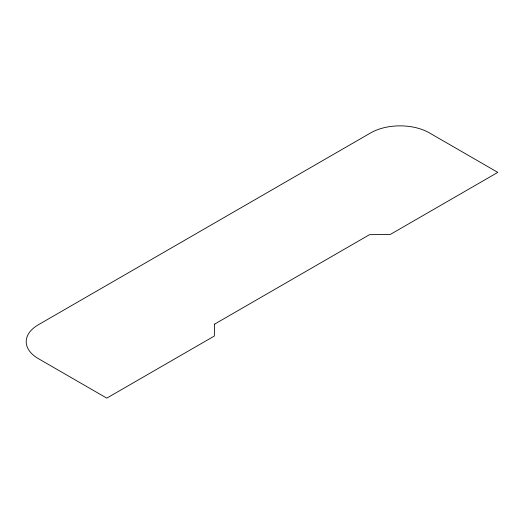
<?xml version="1.0" encoding="UTF-8"?>
<svg xmlns="http://www.w3.org/2000/svg" width="524" height="524" viewBox="0 0 524 524"><rect width="100%" height="100%" fill="white"/><g stroke="black" fill="none" stroke-linecap="round" stroke-linejoin="round"><path stroke-width="0.79" d="M214.67 324.087L214.309 336.054L106.778 398.135L38.35 358.632A41.475 23.947 0 0 1 38.35 324.769L370.717 132.873A41.475 23.947 0 0 1 429.372 132.873L497.8 172.383L390.269 234.464L369.531 234.673L214.67 324.087"/></g></svg>
